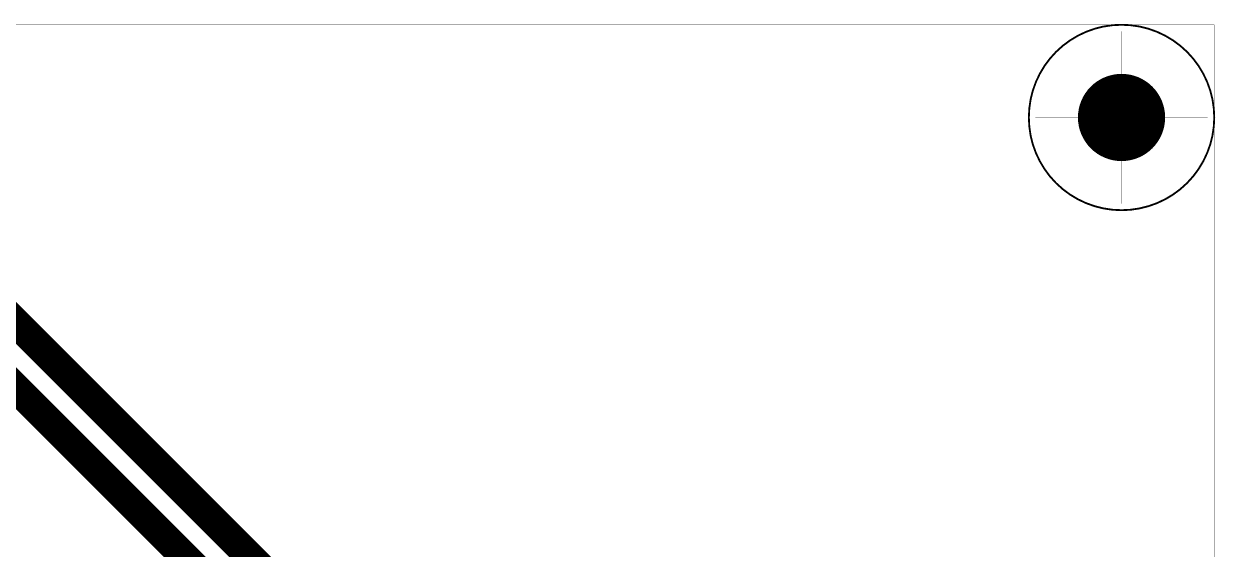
# Model space of a CAD drawing. Header units: millimetres. Extents: x 0 to 775, y 25 to 939.
# Drawn here: x 245.7 to 310, y 187.1 to 215.5 of the extents above; entities that cross this region are included whole.
import ezdxf

# ---------------------------------------------------------------- set-up
doc = ezdxf.new("R2010")
doc.units = ezdxf.units.MM
for name, color, linetype in [('BottomLayer', 5, 'Continuous'), ('BottomSolder', 6, 'Continuous'), ('Mechanical3', 76, 'Continuous'), ('Mechanical9', 56, 'Continuous'), ('MultiLayer', 9, 'Continuous'), ('TopLayer', 1, 'Continuous'), ('TopOverlay', 2, 'Continuous'), ('TopSolder', 216, 'Continuous')]:
    doc.layers.add(name, color=color, linetype=linetype)

# ---------------------------------------------------------------- blocks, each defined once
blk = doc.blocks.new('DRILL4_3_164')
at = {"layer": 'BottomLayer', "const_width": 2.25}
blk.add_lwpolyline([(-1.125, 0, 1), (1.125, 0, 1)], format="xyb", close=True, dxfattribs=at)
at = {"layer": 'BottomSolder', "const_width": 2.352}
blk.add_lwpolyline([(-1.176, 0, 1), (1.176, 0, 1)], format="xyb", close=True, dxfattribs=at)
at = {"layer": 'MultiLayer', "const_width": 2.25}
blk.add_lwpolyline([(-1.125, 0, 1), (1.125, 0, 1)], format="xyb", close=True, dxfattribs=at)
at = {"layer": 'TopLayer', "const_width": 2.25}
blk.add_lwpolyline([(-1.125, 0, 1), (1.125, 0, 1)], format="xyb", close=True, dxfattribs=at)
at = {"layer": 'TopOverlay'}
for points, const_width in [([(5, 0, 1), (-5, 0, 1)], 0.1), ([(-5.025, 0, 1), (-4.975, 0, 1)], 0.05), ([(4.975, 0, 1), (5.025, 0, 1)], 0.05)]:
    blk.add_lwpolyline(points, format="xyb", close=True, dxfattribs=dict(at, const_width=const_width))
at = {"layer": 'TopSolder', "const_width": 2.352}
blk.add_lwpolyline([(-1.176, 0, 1), (1.176, 0, 1)], format="xyb", close=True, dxfattribs=at)

msp = doc.modelspace()

# ---------------------------------------------------------------- linework, layer by layer
at = {"layer": 'Mechanical3', "const_width": 0.01}
for points in [[(25.4, 215.4), (309.9, 215.4)], [(309.9, 25.4), (309.9, 215.4)]]:
    msp.add_lwpolyline(points, dxfattribs=at)
at = {"layer": 'Mechanical3', "const_width": 0.005}
msp.add_lwpolyline([(309.898, 215.4, 1), (309.902, 215.4, 1)], format="xyb", close=True, dxfattribs=at)
msp.add_lwpolyline([(309.898, 215.4, 1), (309.902, 215.4, 1)], format="xyb", close=True, dxfattribs=at)
at = {"layer": 'Mechanical9', "const_width": 0.0127}
for points in [[(304.9, 205.764), (304.9, 215.036)], [(304.9, 205.761), (304.9, 215.033)], [(300.264, 210.4), (309.536, 210.4)], [(300.364, 210.397), (309.536, 210.397)]]:
    msp.add_lwpolyline(points, dxfattribs=at)
at = {"layer": 'Mechanical9'}
for points, const_width in [([(304.897, 215.036, 1), (304.903, 215.036, 1)], 0.00635), ([(304.903, 215.036, 1), (304.897, 215.036, 1)], 0.00635), ([(304.903, 215.036, 1), (304.897, 215.036, 1)], 0.00635), ([(304.897, 215.033, 1), (304.903, 215.033, 1)], 0.00635), ([(304.903, 215.033, 1), (304.897, 215.033, 1)], 0.00635), ([(304.895, 215.036, 1), (304.899, 215.036, 1)], 0.00317), ([(304.895, 215.036, 1), (304.899, 215.036, 1)], 0.00317), ([(304.895, 215.033, 1), (304.899, 215.033, 1)], 0.00317), ([(304.902, 215.036, 1), (304.905, 215.036, 1)], 0.00317), ([(304.902, 215.036, 1), (304.905, 215.036, 1)], 0.00317), ([(304.902, 215.033, 1), (304.905, 215.033, 1)], 0.00317), ([(307.05, 210.4, 1), (302.75, 210.4, 1)], 0.0127), ([(307.05, 210.397, 1), (302.75, 210.397, 1)], 0.0127), ([(306.405, 211.935, 1), (306.399, 211.935, 1)], 0.00635), ([(306.397, 211.935, 1), (306.401, 211.935, 1)], 0.00317), ([(306.404, 211.935, 1), (306.407, 211.935, 1)], 0.00317), ([(300.261, 210.4, 1), (300.267, 210.4, 1)], 0.00635), ([(300.361, 210.397, 1), (300.367, 210.397, 1)], 0.00635), ([(302.747, 210.4, 1), (302.753, 210.4, 1)], 0.00635), ([(302.747, 210.397, 1), (302.753, 210.397, 1)], 0.00635), ([(304.903, 210.397, 1), (304.897, 210.397, 1)], 0.00635), ([(304.903, 210.397, 1), (304.897, 210.397, 1)], 0.00635), ([(304.895, 210.397, 1), (304.899, 210.397, 1)], 0.00317), ([(304.895, 210.397, 1), (304.899, 210.397, 1)], 0.00317), ([(304.902, 210.397, 1), (304.905, 210.397, 1)], 0.00317), ([(304.902, 210.397, 1), (304.905, 210.397, 1)], 0.00317), ([(307.047, 210.4, 1), (307.053, 210.4, 1)], 0.00635), ([(307.047, 210.397, 1), (307.053, 210.397, 1)], 0.00635), ([(309.533, 210.4, 1), (309.54, 210.4, 1)], 0.00635), ([(309.533, 210.397, 1), (309.54, 210.397, 1)], 0.00635), ([(303.401, 208.859, 1), (303.395, 208.859, 1)], 0.00635), ([(303.393, 208.859, 1), (303.396, 208.859, 1)], 0.00317), ([(303.4, 208.859, 1), (303.403, 208.859, 1)], 0.00317), ([(304.897, 205.764, 1), (304.903, 205.764, 1)], 0.00635), ([(304.897, 205.761, 1), (304.903, 205.761, 1)], 0.00635)]:
    msp.add_lwpolyline(points, format="xyb", close=True, dxfattribs=dict(at, const_width=const_width))
at = {"layer": 'TopLayer', "const_width": 1.6}
for points in [[(244.161, 200.432), (276.176, 168.416)], [(243.134, 197.93), (274.685, 166.38)]]:
    msp.add_lwpolyline(points, dxfattribs=at)

# ---------------------------------------------------------------- block references
msp.add_blockref('DRILL4_3_164', (304.9, 210.4))

doc.saveas('drawing.dxf')
